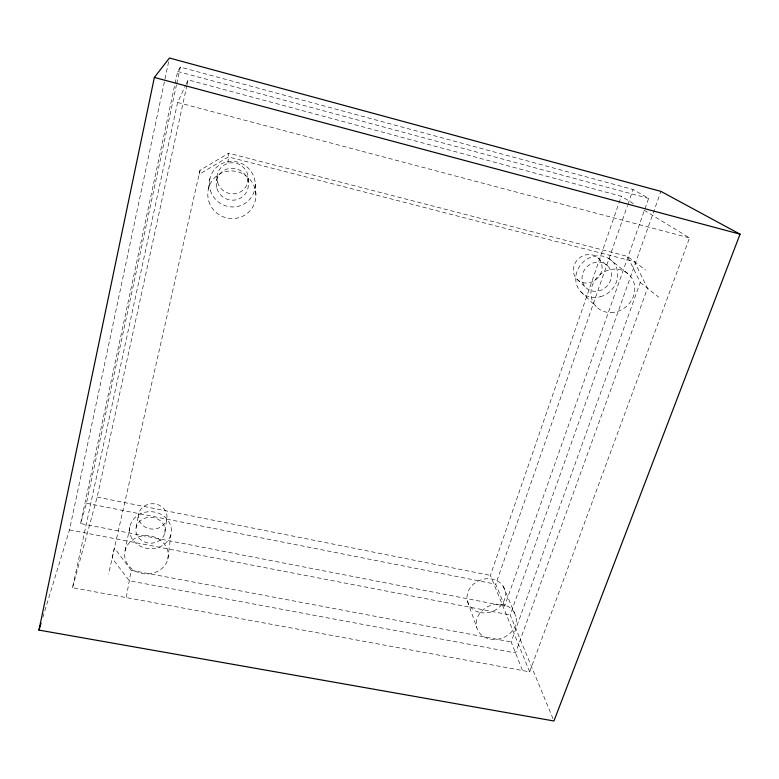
<?xml version="1.0" encoding="UTF-8"?>
<svg xmlns="http://www.w3.org/2000/svg" width="779" height="779" viewBox="0 0 779 779"><rect width="100%" height="100%" fill="white"/><g stroke="black" fill="none" stroke-linecap="round" stroke-linejoin="round"><path stroke-width="0.58" stroke-dasharray="3.9 2.92" d="M227.955 162.723L228.617 153.21L627.455 256.369L645.606 270.099M216.669 180.319L217.351 174.496M167.836 559.02A21.841 19.144 2.4 0 0 139.743 536.536A21.841 19.144 2.4 0 0 131.846 568.904A21.841 19.144 2.4 0 0 167.836 559.02L170.913 534.287A20.926 18.501 2.9 0 0 144.027 512.504A20.926 18.501 2.9 0 0 136.432 543.752A20.926 18.501 2.9 0 0 170.913 534.287M164.797 533.089A14.645 12.951 2.9 0 0 145.955 517.869A14.645 12.951 2.9 0 0 140.678 539.75A14.645 12.951 2.9 0 0 164.797 533.089L166.677 519.223A14.285 12.688 3.2 0 0 148.302 504.286A14.285 12.688 3.2 0 0 143.141 525.728A14.285 12.688 3.2 0 0 166.677 519.223M208.373 189.005L209.921 178.615M126.295 597.201L131.203 570.296L114.377 547.968L108.661 574.133M136.13 527.48L138.72 513.692M125.059 550.831L129.947 526.273M200.008 170.328L199.2 174.35L228.354 156.91L634.515 261.705L647.495 288.23L515.542 652.948L129.295 580.783L112.147 558.163L200.008 170.328L228.617 153.21M42.816 617.426L69.487 529.895L168.673 61.57M80.578 523.546L177.661 71.464L180.3 67.082L633.093 189.511L648.615 198.421L504.695 606.004L80.578 523.546L86.43 503.253L176.463 84.901M176.716 83.713L180.3 67.082M644.048 210.164L689.551 237.926L529.652 671.849L72.535 587.697L177.612 102.448L185.616 85.262M72.535 587.697L97.141 497.109L186.814 85.836M187.077 84.648L188.119 79.886L621.291 196.279L634.739 204.478M529.652 671.849L490.381 575.399L621.291 196.279M504.695 606.004L495.765 584.211L627.504 205.568M627.903 204.429L633.093 189.511M553.032 718.764L510.187 614.982L660.913 191.381M522.378 670.144L511.16 641.945L640.27 282.465L627.455 256.369M186.113 84.19L188.119 79.886M131.203 570.296L511.16 641.945M69.487 529.895L510.187 614.982M86.43 503.253L495.765 584.211M97.141 497.109L490.381 575.399M177.612 102.448L689.551 237.926M177.661 71.464L648.615 198.421M640.27 282.465L658.849 297.276M608.711 258.424L629.705 275.24M598.642 258.55A14.967 13.623 -43.6 0 1 590.316 282.524A14.967 13.623 -43.6 0 1 574.211 265.288A14.967 13.623 -43.6 0 1 598.642 258.55L607.971 266.233A15.356 13.925 -43.1 0 1 599.363 290.771A15.356 13.925 -43.1 0 1 582.896 273.137A15.356 13.925 -43.1 0 1 607.971 266.233M576.879 279.096L585.594 287.285M580.832 291.765L596.188 306.585M503.361 586.606L515.883 616.423A20.342 17.323 -19.6 0 1 490.079 639.092A20.342 17.323 -19.6 0 1 482.912 609.908A20.342 17.323 -19.6 0 1 515.883 616.423M467.458 601.203L476.758 627.407M255.249 184.068L255.901 194.662M248.219 178.225L248.394 184.136M610.882 312.545A22.942 20.673 -42.3 0 0 632.782 279.71A22.942 20.673 -42.3 0 0 594.922 280.206A22.942 20.673 -42.3 0 0 610.882 312.545M208.791 201.109A24.227 23.672 32.6 0 0 249.348 211.489A24.227 23.672 32.6 0 0 237.41 171.692A24.227 23.672 32.6 0 0 208.791 201.109M600.434 296.741A21.939 19.903 -43.1 0 0 612.791 261.695A21.939 19.903 -43.1 0 0 576.966 271.501A21.939 19.903 -43.1 0 0 600.434 296.741M210.311 190.203A23.136 22.62 36.8 0 0 248.998 200.164A23.136 22.62 36.8 0 0 237.614 162.081A23.136 22.62 36.8 0 0 210.311 190.203M216.942 188.479A16.193 15.833 36.7 0 0 244.022 195.422A16.193 15.833 36.7 0 0 236.027 168.77A16.193 15.833 36.7 0 0 216.942 188.479M480.322 612.567A19.533 16.807 -19.6 0 0 505.055 590.657A19.533 16.807 -19.6 0 0 473.33 584.269A19.533 16.807 -19.6 0 0 480.322 612.567M217.614 182.452A15.775 15.424 39.1 0 0 243.963 189.229A15.775 15.424 39.1 0 0 236.183 163.249A15.775 15.424 39.1 0 0 217.614 182.452"/><path stroke-width="1.17" d="M38.95 630.094L154.369 77.433L169.433 58.006L660.913 191.381L740.05 234.177L553.947 720.994L38.95 630.094L41.053 623.181M154.369 77.433L740.05 234.177"/></g></svg>
